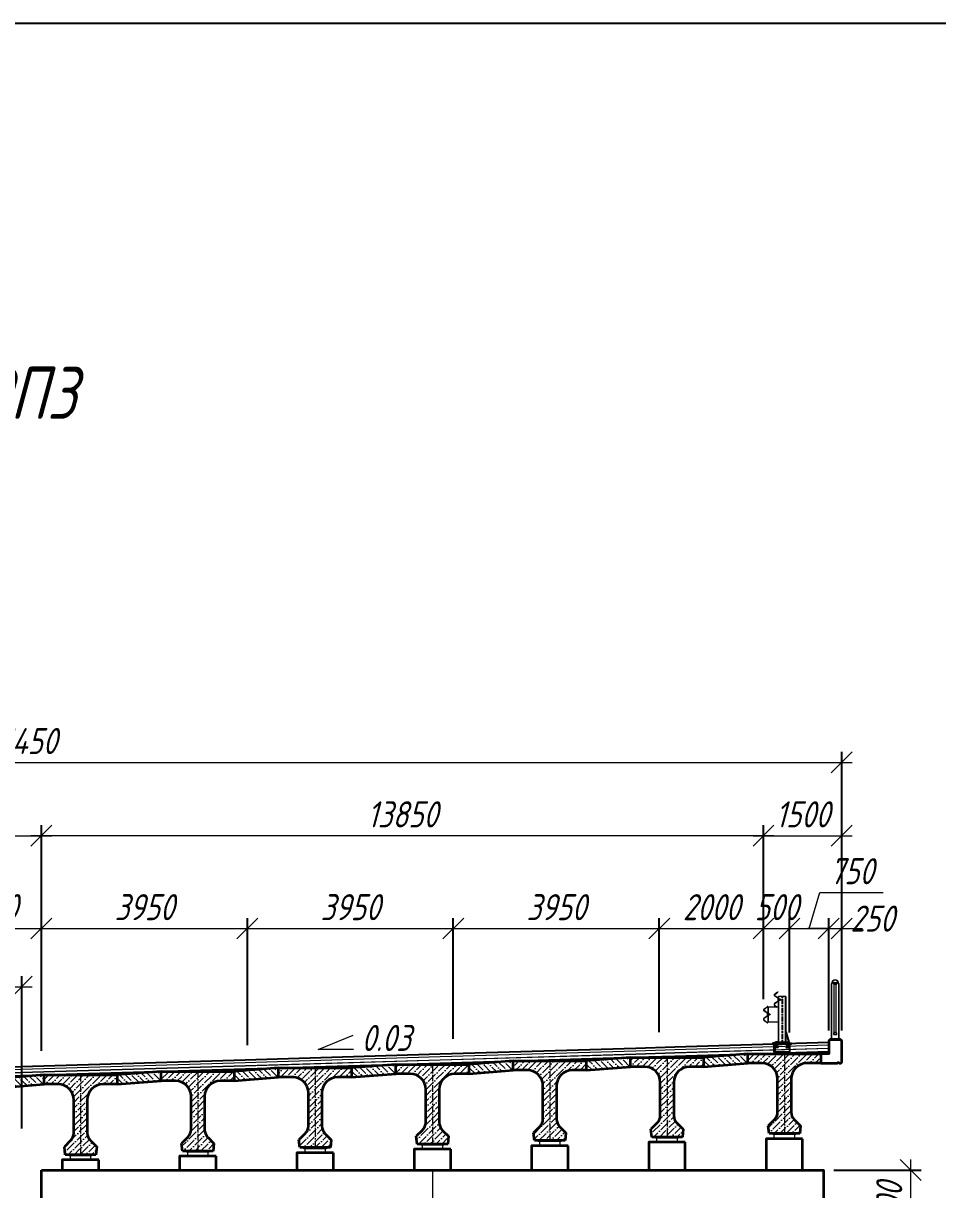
# Model space of a CAD drawing. Header units: millimetres. Extents: x 0 to 285450075, y -3000605 to 8125189010.
# Drawn here: x 7234864 to 7252400, y 38596 to 60973 of the extents above; entities that cross this region are included whole.
import ezdxf
from ezdxf import colors
from ezdxf.entities.mleader import LeaderData, LeaderLine
from ezdxf.math import Vec2, Vec3

# ---------------------------------------------------------------- set-up
doc = ezdxf.new("R2010")
doc.units = ezdxf.units.MM
for name, pattern in [('ACAD_ISO02W100', [15, 12, -3]), ('ACAD_ISO10W100', [18.5, 12, -3, 0.5, -3]), ('осевая', [2, 1.25, -0.25, 0.25, -0.25])]:
    doc.linetypes.add(name, pattern=pattern)
for name, color, linetype, lineweight in [('!!ТЕКСТ', 3, 'Continuous', 20), ('04_Невидимые', 3, 'Continuous', 13), ('1-Бетон', 106, 'Continuous', 35), ('1-Металл', 4, 'Continuous', 30), ('1-Тонкая', 5, 'Continuous', 20), ('1-Штриховка', 8, 'Continuous', 9), ('Б-Перила', 3, 'Continuous', 20), ('ИС_TXT', 4, 'Continuous', 18), ('ИС_Выноски', 3, 'Continuous', 18), ('ИС_Ось', 3, 'осевая', 18), ('ИС_Разм', 3, 'Continuous', 18), ('ИС_Размер', 3, 'Continuous', 18)]:
    doc.layers.add(name, color=color, linetype=linetype, lineweight=lineweight)
doc.layers.add('Красный поперечник', color=1, linetype='Continuous')
doc.styles.add('0', font='isocpeur.ttf', dxfattribs={"width": 0.8, "oblique": 15})
doc.styles.add('ISOCPEUR', font='isocpeur.ttf', dxfattribs={"width": 0.8, "oblique": 15, "height": 2.5})
doc.dimstyles.new('М200', dxfattribs={"dimscale": 200, "dimtxt": 2.5, "dimasz": 2, "dimexe": 1, "dimexo": 1, "dimgap": 0.8, "dimtad": 1, "dimdec": 0, "dimzin": 0, "dimdsep": 46, "dimtxsty": '0', "dimblk": 'OBLIQUE', "dimcen": 0.09, "dimdle": 1, "dimclrd": 256, "dimclre": 256, "dimclrt": 256, "dimadec": 4, "dimazin": 0, "dimtfac": 1, "dimtdec": 0, "dimtmove": 1, "dimatfit": 2, "dimfxl": 1, "dimtolj": 1, "dimtzin": 0, "dimlwd": -1, "dimarcsym": 0})

# ---------------------------------------------------------------- blocks, each defined once
blk = doc.blocks.new('1530')
at = {"layer": '1-Штриховка'}
h = blk.add_hatch(dxfattribs=at)
h.set_pattern_fill('ANSI36', color=256, scale=25, style=0)
h.set_pattern_definition([(45, (-1571632.81, 568569.22), (42.0949506, 154.348152), [198.4375, -39.6875, 0, -39.6875])])
h.paths.add_polyline_path([(130, -480), (130, -1117, 0.198927), (189, -1259), (310, -1380), (295, -1530), (-295, -1530), (-310, -1380), (-189, -1259, 0.198898), (-130, -1117), (-130, -480, 0.414214), (-430, -180), (-700, -180), (-700, 0), (700, 0), (700, -180), (430, -180, 0.414224)])
at = {"layer": '1-Бетон'}
for p, q in [((-700, 0), (700, 0)), ((-700, -180), (-700, 0)), ((-430, -180), (-700, -180)), ((700, -180), (430, -180)), ((700, 0), (700, -180)), ((-130, -1117), (-130, -480)), ((130, -480), (130, -1117)), ((-189, -1259), (-310, -1380)), ((189, -1259), (310, -1380)), ((-295, -1530), (-310, -1380)), ((295, -1530), (-295, -1530)), ((310, -1380), (295, -1530))]:
    blk.add_line(p, q, dxfattribs=at)
for centre, radius, start, end in [((-430, -480), 300, 0, 90), ((430, -480), 300, 90, 180), ((-330, -1117), 200, 315.0289, 359.9744), ((330, -1117), 200, 180.0256, 224.9711)]:
    blk.add_arc(centre, radius, start, end, dxfattribs=at)
at = {"layer": 'ИС_Ось', "ltscale": 100}
blk.add_line((0, 0), (0, -1530), dxfattribs=at)
blk = doc.blocks.new('БР09')
at = {"lineweight": 15}
for p, q in [((-783, 48), (-724, 91)), ((-722, -28), (-783, 15)), ((-780, 45), (-722, 88)), ((-720, -25), (-780, 18)), ((-709, -874), (-709, 6)), ((-569, 6), (-709, 6)), ((-702, -874), (-702, 6)), ((-576, 6), (-576, -874)), ((-569, 6), (-569, -874)), ((-985, -237), (-924, -193)), ((-982, -240), (-922, -196)), ((-911, -188), (-917, -189)), ((-910, -192), (-916, -193)), ((-911, -188), (-910, -192)), ((-709, -204), (-911, -204)), ((-911, -204), (-911, -484)), ((-907, -204), (-907, -484)), ((-722, -90), (-783, -133)), ((-783, -166), (-734, -202)), ((-720, -93), (-780, -136)), ((-780, -163), (-732, -199)), ((-713, -44), (-713, -74)), ((-699, -37), (-702, -37)), ((-702, -37), (-702, -81)), ((-702, -81), (-699, -81)), ((-699, -81), (-699, -37)), ((-684, -46), (-699, -46)), ((-688, -54), (-699, -54)), ((-688, -65), (-699, -65)), ((-684, -72), (-699, -72)), ((-684, -46), (-690, -46)), ((-684, -72), (-690, -72)), ((-683, -49), (-683, -69)), ((-683, -49), (-683, -69)), ((-675, -46), (-682, -46)), ((-675, -72), (-682, -72)), ((-674, -49), (-674, -69)), ((-662, -54), (-674, -54)), ((-662, -65), (-674, -65)), ((-662, -54), (-662, -65)), ((-924, -313), (-985, -270)), ((-924, -375), (-985, -418)), ((-922, -310), (-982, -267)), ((-922, -378), (-982, -421)), ((-915, -329), (-915, -359)), ((-985, -451), (-924, -496)), ((-982, -448), (-922, -492)), ((-917, -499), (-911, -500)), ((-916, -495), (-910, -496)), ((-911, -484), (-709, -484)), ((-911, -500), (-910, -496)), ((-755, -874), (-755, -864)), ((-723, -864), (-755, -864)), ((-755, -874), (-755, -864)), ((-729, -864), (-755, -864)), ((-739, -874), (-755, -874)), ((-723, -874), (-755, -874)), ((-746, -874), (-746, -864)), ((-746, -874), (-746, -864)), ((-746, -874), (-746, -864)), ((-746, -874), (-746, -864)), ((-732, -874), (-732, -864)), ((-732, -874), (-732, -864)), ((-732, -874), (-732, -864)), ((-732, -874), (-732, -864)), ((-732, -874), (-732, -864)), ((-732, -874), (-732, -864)), ((-732, -874), (-732, -864)), ((-732, -874), (-732, -864)), ((-732, -874), (-732, -864)), ((-732, -874), (-732, -864)), ((-725, -864), (-729, -864)), ((-723, -872), (-723, -864)), ((-723, -874), (-723, -866)), ((-723, -874), (-723, -866)), ((-723, -872), (-723, -866)), ((-723, -874), (-723, -866)), ((-723, -874), (-723, -866)), ((-555, -872), (-555, -864)), ((-555, -864), (-523, -864)), ((-555, -874), (-555, -866)), ((-555, -874), (-555, -866)), ((-555, -872), (-555, -866)), ((-555, -874), (-555, -866)), ((-555, -874), (-555, -866)), ((-555, -874), (-523, -874)), ((-553, -864), (-549, -864)), ((-549, -864), (-523, -864)), ((-546, -874), (-546, -864)), ((-546, -874), (-546, -864)), ((-546, -874), (-546, -864)), ((-546, -874), (-546, -864)), ((-546, -874), (-546, -864)), ((-546, -874), (-546, -864)), ((-546, -874), (-546, -864)), ((-546, -874), (-546, -864)), ((-546, -874), (-546, -864)), ((-546, -874), (-546, -864)), ((-539, -874), (-523, -874)), ((-532, -874), (-532, -864)), ((-532, -874), (-532, -864)), ((-532, -874), (-532, -864)), ((-532, -874), (-532, -864)), ((-523, -874), (-523, -864)), ((-523, -874), (-523, -864))]:
    blk.add_line(p, q, dxfattribs=at)
for p, q in [((-724, 91), (-722, 88)), ((-734, -202), (-732, -199))]:
    blk.add_line(p, q)
at = {"lineweight": 15, "ltscale": 5}
for p, q in [((-904, -322), (-907, -322)), ((-907, -322), (-907, -366)), ((-907, -366), (-904, -366)), ((-904, -366), (-904, -322))]:
    blk.add_line(p, q, dxfattribs=at)
at = {"color": 7, "lineweight": 15}
for p, q in [((-890, -331), (-904, -331)), ((-893, -339), (-904, -339)), ((-893, -350), (-904, -350)), ((-890, -357), (-904, -357)), ((-890, -331), (-895, -331)), ((-890, -357), (-895, -357)), ((-889, -334), (-889, -354)), ((-889, -334), (-889, -354)), ((-881, -331), (-888, -331)), ((-881, -357), (-888, -357)), ((-880, -334), (-880, -354)), ((-868, -339), (-880, -339)), ((-868, -350), (-880, -350)), ((-868, -339), (-868, -350))]:
    blk.add_line(p, q, dxfattribs=at)
at = {"color": 3, "linetype": 'ACAD_ISO02W100', "lineweight": 15, "ltscale": 2}
for p, q in [((-752, -894), (-752, -914)), ((-750, -894), (-750, -914)), ((-728, -894), (-728, -914)), ((-726, -894), (-726, -914)), ((-552, -894), (-552, -914)), ((-550, -894), (-550, -914)), ((-528, -894), (-528, -914)), ((-526, -894), (-526, -914)), ((-751, -914), (-751, -974)), ((-727, -914), (-727, -974)), ((-551, -914), (-551, -974)), ((-527, -914), (-527, -974))]:
    blk.add_line(p, q, dxfattribs=at)
at = {"linetype": 'ACAD_ISO10W100', "ltscale": 2.5}
for p, q in [((-739, -888), (-739, -986)), ((-539, -888), (-539, -986))]:
    blk.add_line(p, q, dxfattribs=at)
at = {"linetype": 'Continuous'}
for p, q in [((-789, -1064), (-789, -914)), ((-489, -1064), (-789, -1064)), ((-779, -914), (-779, -1064)), ((-499, -914), (-499, -1064)), ((-489, -1064), (-489, -914))]:
    blk.add_line(p, q, dxfattribs=at)
at = {"linetype": 'ACAD_ISO10W100', "ltscale": 3}
blk.add_lwpolyline([(-639, 6), (-639, -874)], dxfattribs=at)
at = {"lineweight": 15}
blk.add_lwpolyline([(-713, -44), (-716, -44, 0.414214), (-722, -50), (-722, -57), (-719, -57), (-719, -61), (-722, -61), (-722, -68, 0.414214), (-716, -74), (-713, -74), (-713, -44)], format="xyb", dxfattribs=at)
at = {"color": 7, "lineweight": 15}
blk.add_lwpolyline([(-915, -329), (-918, -329, 0.414214), (-924, -335), (-924, -342), (-921, -342), (-921, -346), (-924, -346), (-924, -353, 0.414214), (-918, -359), (-915, -359), (-915, -329)], format="xyb", dxfattribs=at)
at = {"linetype": 'Continuous'}
for points in [[(-639, -894), (-814, -894), (-814, -914), (-639, -914)], [(-639, -894), (-464, -894), (-464, -914), (-639, -914)]]:
    blk.add_lwpolyline(points, dxfattribs=at)
blk.add_lwpolyline([(-464, -914), (-814, -914), (-814, -894), (-464, -894)], close=True, dxfattribs=at)
at = {"lineweight": 15}
blk.add_lwpolyline([(-779, -894), (-499, -894), (-499, -874), (-779, -874)], close=True, dxfattribs=at)
blk.add_lwpolyline([(-569, -676), (-509, -874)])
at = {"color": 3, "linetype": 'ACAD_ISO02W100', "lineweight": 15, "ltscale": 2}
for points in [[(-764, -974), (-714, -974), (-714, -984), (-764, -984)], [(-753, -914), (-725, -914), (-725, -974), (-753, -974)], [(-514, -974), (-564, -974), (-564, -984), (-514, -984)], [(-525, -914), (-553, -914), (-553, -974), (-525, -974)]]:
    blk.add_lwpolyline(points, close=True, dxfattribs=at)
at = {"lineweight": 15}
for centre, radius, start, end in [((-772, 31), 20, 122.4532, 237.5468), ((-772, 31), 16, 122.4532, 237.5468), ((-913, -209), 20, 101.3099, 126.1874), ((-913, -209), 16, 101.3099, 126.1874), ((-772, -150), 20, 122.4532, 237.5468), ((-772, -150), 16, 122.4532, 237.5468), ((-733, -45), 20, 0, 57.5468), ((-733, -73), 20, 302.4532, 0), ((-733, -45), 24, 0, 57.5468), ((-733, -73), 24, 302.4532, 0), ((-974, -254), 20, 122.4532, 237.5468), ((-974, -254), 16, 122.4532, 237.5468), ((-935, -330), 20, 0, 57.5468), ((-935, -330), 24, 0, 57.5468), ((-913, -479), 20, 233.8126, 258.6901), ((-913, -479), 16, 233.8126, 258.6901), ((-753, -866), 2, 90, 180), ((-753, -872), 2, 180, 270), ((-748, -866), 2, 0, 90), ((-748, -872), 2, 270, 0), ((-744, -866), 2, 90, 180), ((-744, -872), 2, 180, 270), ((-734, -866), 2, 0, 90), ((-734, -872), 2, 270, 0), ((-730, -866), 2, 90, 180), ((-730, -872), 2, 180, 270), ((-725, -866), 2, 359.9996, 90), ((-725, -872), 2, 270, 0), ((-553, -866), 2, 90, 180.0004), ((-553, -872), 2, 180, 270), ((-548, -866), 2, 0, 90), ((-548, -872), 2, 270, 0), ((-544, -866), 2, 90, 180), ((-544, -872), 2, 180, 270), ((-534, -866), 2, 0, 90), ((-534, -872), 2, 270, 0), ((-530, -866), 2, 90, 180), ((-530, -872), 2, 180, 270), ((-525, -866), 2, 0, 90), ((-525, -872), 2, 270, 0)]:
    blk.add_arc(centre, radius, start, end, dxfattribs=at)
at = {"lineweight": 15, "ltscale": 0.2}
for centre, radius, start, end in [((-974, -435), 20, 122.4532, 237.5468), ((-974, -435), 16, 122.4532, 237.5468), ((-935, -358), 20, 302.4532, 0), ((-935, -358), 24, 302.4532, 0)]:
    blk.add_arc(centre, radius, start, end, dxfattribs=at)
at = {"lineweight": 15, "extrusion": (0, 0, -1)}
for centre, major_axis, start_param, end_param in [((-688, -49), (-3.23, 3.23), 2.356194, 3.926991), ((-688, -58), (3.23, 3.23), -0.785398, 0.785398), ((-688, -60), (-3.23, 3.23), 2.356194, 3.926991), ((-688, -69), (3.23, 3.23), -0.785398, 0.785398), ((-688, -49), (-3.23, 3.23), 1.691386, 2.356194), ((-688, -69), (3.23, 3.23), 0.785398, 1.450207), ((-679, -49), (3.23, 3.23), 3.926991, 4.5918), ((-679, -49), (-3.23, 3.23), 3.926991, 5.497787), ((-679, -58), (3.23, 3.23), 3.926991, 5.497787), ((-679, -60), (-3.23, 3.23), 3.926991, 5.497787), ((-679, -69), (3.23, 3.23), 3.926991, 5.497787), ((-679, -69), (-3.23, 3.23), 4.832978, 5.497787), ((-679, -49), (3.23, 3.23), 0.785398, 2.356194), ((-679, -58), (-3.23, 3.23), 0.785398, 2.356194), ((-679, -60), (3.23, 3.23), 0.785398, 2.356194), ((-679, -69), (-3.23, 3.23), 0.785398, 2.356194), ((-679, -49), (-3.23, 3.23), 1.691386, 2.356194), ((-679, -69), (3.23, 3.23), 0.785398, 1.450207)]:
    blk.add_ellipse(centre, major_axis=major_axis, ratio=1, start_param=start_param, end_param=end_param, dxfattribs=at)
at = {"color": 7, "lineweight": 15, "extrusion": (0, 0, -1)}
for centre, major_axis, start_param, end_param in [((-893, -334), (-3.23, 3.23), 2.356194, 3.926991), ((-893, -343), (3.23, 3.23), -0.785398, 0.785398), ((-893, -345), (-3.23, 3.23), 2.356194, 3.926991), ((-893, -354), (3.23, 3.23), -0.785398, 0.785398), ((-893, -334), (-3.23, 3.23), 1.691386, 2.356194), ((-893, -354), (3.23, 3.23), 0.785398, 1.450207), ((-884, -334), (3.23, 3.23), 3.926991, 4.5918), ((-884, -334), (-3.23, 3.23), 3.926991, 5.497787), ((-884, -343), (3.23, 3.23), 3.926991, 5.497787), ((-884, -345), (-3.23, 3.23), 3.926991, 5.497787), ((-884, -354), (3.23, 3.23), 3.926991, 5.497787), ((-884, -354), (-3.23, 3.23), 4.832978, 5.497787), ((-884, -334), (3.23, 3.23), 0.785398, 2.356194), ((-884, -343), (-3.23, 3.23), 0.785398, 2.356194), ((-884, -345), (3.23, 3.23), 0.785398, 2.356194), ((-884, -354), (-3.23, 3.23), 0.785398, 2.356194), ((-884, -334), (-3.23, 3.23), 1.691386, 2.356194), ((-884, -354), (3.23, 3.23), 0.785398, 1.450207)]:
    blk.add_ellipse(centre, major_axis=major_axis, ratio=1, start_param=start_param, end_param=end_param, dxfattribs=at)
blk = doc.blocks.new('_OBLIQUE')
at = {"color": 0, "linetype": 'ByBlock', "lineweight": -2}
blk.add_line((0.5, 0.5), (-0.5, -0.5), dxfattribs=at)
blk = doc.blocks.new('*D1031')
at = {"layer": 'Defpoints', "color": 0, "linetype": 'Continuous', "transparency": 16777216}
for p in [(7235210, 45387), (7235210, 41061), (7230510, 40820)]:
    blk.add_point(p, dxfattribs=at)
at = {"layer": 'ИС_Размер', "lineweight": -2, "transparency": 16777216}
for p, q in [((7230510, 41020), (7230510, 45587)), ((7235210, 41261), (7235210, 45587))]:
    blk.add_line(p, q, dxfattribs=at)
at = {"layer": 'ИС_Размер', "transparency": 16777216}
blk.add_line((7230310, 45387), (7235410, 45387), dxfattribs=at)
at = {"layer": 'ИС_Размер', "linetype": 'Continuous', "transparency": 16777216, "xscale": 400, "yscale": 400, "zscale": 400, "rotation": 180}
blk.add_blockref('_OBLIQUE', (7230510, 45387), dxfattribs=at)
at = {"layer": 'ИС_Размер', "linetype": 'Continuous', "transparency": 16777216, "xscale": 400, "yscale": 400, "zscale": 400}
blk.add_blockref('_OBLIQUE', (7235210, 45387), dxfattribs=at)
at = {"layer": 'ИС_Размер', "linetype": 'Continuous', "transparency": 16777216, "insert": (7232860, 45797), "char_height": 500, "attachment_point": 5, "style": '0'}
blk.add_mtext('\\A1;4700', dxfattribs=at)
blk = doc.blocks.new('*D1032')
at = {"layer": 'Defpoints', "color": 0, "transparency": 16777216}
for p in [(7235210, 43606), (7233210, 41604), (7235210, 41061)]:
    blk.add_point(p, dxfattribs=at)
at = {"layer": 'ИС_Размер', "lineweight": -2, "transparency": 16777216}
for p, q in [((7233210, 41804), (7233210, 43806)), ((7235210, 41261), (7235210, 43806))]:
    blk.add_line(p, q, dxfattribs=at)
at = {"layer": 'ИС_Размер', "transparency": 16777216}
blk.add_line((7233010, 43606), (7235410, 43606), dxfattribs=at)
at = {"layer": 'ИС_Размер', "transparency": 16777216, "xscale": 400, "yscale": 400, "zscale": 400, "rotation": 180}
blk.add_blockref('_OBLIQUE', (7233210, 43606), dxfattribs=at)
at = {"layer": 'ИС_Размер', "transparency": 16777216, "xscale": 400, "yscale": 400, "zscale": 400}
blk.add_blockref('_OBLIQUE', (7235210, 43606), dxfattribs=at)
at = {"layer": 'ИС_Размер', "transparency": 16777216, "insert": (7234210, 44016), "char_height": 500, "attachment_point": 5, "style": '0'}
blk.add_mtext('\\A1;2000', dxfattribs=at)
blk = doc.blocks.new('*D1033')
at = {"layer": 'Defpoints', "color": 0, "linetype": 'Continuous', "transparency": 16777216}
for p in [(7239160, 43606), (7235210, 41061), (7239160, 41167)]:
    blk.add_point(p, dxfattribs=at)
at = {"layer": 'ИС_Размер', "lineweight": -2, "transparency": 16777216}
for p, q in [((7235210, 41261), (7235210, 43806)), ((7239160, 41367), (7239160, 43806))]:
    blk.add_line(p, q, dxfattribs=at)
at = {"layer": 'ИС_Размер', "transparency": 16777216}
blk.add_line((7235010, 43606), (7239360, 43606), dxfattribs=at)
at = {"layer": 'ИС_Размер', "linetype": 'Continuous', "transparency": 16777216, "xscale": 400, "yscale": 400, "zscale": 400, "rotation": 180}
blk.add_blockref('_OBLIQUE', (7235210, 43606), dxfattribs=at)
at = {"layer": 'ИС_Размер', "linetype": 'Continuous', "transparency": 16777216, "xscale": 400, "yscale": 400, "zscale": 400}
blk.add_blockref('_OBLIQUE', (7239160, 43606), dxfattribs=at)
at = {"layer": 'ИС_Размер', "linetype": 'Continuous', "transparency": 16777216, "insert": (7237185, 44016), "char_height": 500, "attachment_point": 5, "style": '0'}
blk.add_mtext('\\A1;3950', dxfattribs=at)
blk = doc.blocks.new('*D1034')
at = {"layer": 'Defpoints', "color": 0, "linetype": 'Continuous', "transparency": 16777216}
for p in [(7243110, 43606), (7243110, 41290), (7239160, 41167)]:
    blk.add_point(p, dxfattribs=at)
at = {"layer": 'ИС_Размер', "lineweight": -2, "transparency": 16777216}
for p, q in [((7239160, 41367), (7239160, 43806)), ((7243110, 41490), (7243110, 43806))]:
    blk.add_line(p, q, dxfattribs=at)
at = {"layer": 'ИС_Размер', "transparency": 16777216}
blk.add_line((7238960, 43606), (7243310, 43606), dxfattribs=at)
at = {"layer": 'ИС_Размер', "linetype": 'Continuous', "transparency": 16777216, "xscale": 400, "yscale": 400, "zscale": 400, "rotation": 180}
blk.add_blockref('_OBLIQUE', (7239160, 43606), dxfattribs=at)
at = {"layer": 'ИС_Размер', "linetype": 'Continuous', "transparency": 16777216, "xscale": 400, "yscale": 400, "zscale": 400}
blk.add_blockref('_OBLIQUE', (7243110, 43606), dxfattribs=at)
at = {"layer": 'ИС_Размер', "linetype": 'Continuous', "transparency": 16777216, "insert": (7241135, 44016), "char_height": 500, "attachment_point": 5, "style": '0'}
blk.add_mtext('\\A1;3950', dxfattribs=at)
blk = doc.blocks.new('*D1035')
at = {"layer": 'Defpoints', "color": 0, "linetype": 'Continuous', "transparency": 16777216}
for p in [(7249060, 43606), (7249060, 42049), (7247060, 41417)]:
    blk.add_point(p, dxfattribs=at)
at = {"layer": 'ИС_Размер', "lineweight": -2, "transparency": 16777216}
for p, q in [((7247060, 41617), (7247060, 43806)), ((7249060, 42249), (7249060, 43806))]:
    blk.add_line(p, q, dxfattribs=at)
at = {"layer": 'ИС_Размер', "transparency": 16777216}
blk.add_line((7246860, 43606), (7249260, 43606), dxfattribs=at)
at = {"layer": 'ИС_Размер', "linetype": 'Continuous', "transparency": 16777216, "xscale": 400, "yscale": 400, "zscale": 400, "rotation": 180}
blk.add_blockref('_OBLIQUE', (7247060, 43606), dxfattribs=at)
at = {"layer": 'ИС_Размер', "linetype": 'Continuous', "transparency": 16777216, "xscale": 400, "yscale": 400, "zscale": 400}
blk.add_blockref('_OBLIQUE', (7249060, 43606), dxfattribs=at)
at = {"layer": 'ИС_Размер', "linetype": 'Continuous', "transparency": 16777216, "insert": (7248060, 44016), "char_height": 500, "attachment_point": 5, "style": '0'}
blk.add_mtext('\\A1;2000', dxfattribs=at)
blk = doc.blocks.new('*D1036')
at = {"layer": 'Defpoints', "color": 0, "transparency": 16777216}
for p in [(7250560, 43606), (7250310, 41452), (7250560, 41452)]:
    blk.add_point(p, dxfattribs=at)
at = {"layer": 'ИС_Размер', "lineweight": -2, "transparency": 16777216}
for p, q in [((7250310, 41652), (7250310, 43806)), ((7250560, 41652), (7250560, 43806))]:
    blk.add_line(p, q, dxfattribs=at)
at = {"layer": 'ИС_Размер', "transparency": 16777216}
for p, q in [((7250310, 43606), (7249910, 43606)), ((7250310, 43606), (7250560, 43606)), ((7250560, 43606), (7250960, 43606))]:
    blk.add_line(p, q, dxfattribs=at)
at = {"layer": 'ИС_Размер', "transparency": 16777216, "xscale": 400, "yscale": 400, "zscale": 400}
blk.add_blockref('_OBLIQUE', (7250310, 43606), dxfattribs=at)
at = {"layer": 'ИС_Размер', "transparency": 16777216, "xscale": 400, "yscale": 400, "zscale": 400, "rotation": 180}
blk.add_blockref('_OBLIQUE', (7250560, 43606), dxfattribs=at)
at = {"layer": 'ИС_Размер', "transparency": 16777216, "insert": (7251147, 43797), "char_height": 500, "attachment_point": 5, "style": '0'}
blk.add_mtext('\\A1;250', dxfattribs=at)
blk = doc.blocks.new('*D1037')
at = {"layer": 'Defpoints', "color": 0, "transparency": 16777216}
for p in [(7249559, 43606), (7249060, 42049), (7249559, 41409)]:
    blk.add_point(p, dxfattribs=at)
at = {"layer": 'ИС_Размер', "lineweight": -2, "transparency": 16777216}
for p, q in [((7249060, 42249), (7249060, 43806)), ((7249559, 41609), (7249559, 43806))]:
    blk.add_line(p, q, dxfattribs=at)
at = {"layer": 'ИС_Размер', "transparency": 16777216}
blk.add_line((7248860, 43606), (7249759, 43606), dxfattribs=at)
at = {"layer": 'ИС_Размер', "transparency": 16777216, "xscale": 400, "yscale": 400, "zscale": 400, "rotation": 180}
blk.add_blockref('_OBLIQUE', (7249060, 43606), dxfattribs=at)
at = {"layer": 'ИС_Размер', "transparency": 16777216, "xscale": 400, "yscale": 400, "zscale": 400}
blk.add_blockref('_OBLIQUE', (7249559, 43606), dxfattribs=at)
at = {"layer": 'ИС_Размер', "transparency": 16777216, "insert": (7249310, 44016), "char_height": 500, "attachment_point": 5, "style": '0'}
blk.add_mtext('\\A1;500', dxfattribs=at)
blk = doc.blocks.new('*D1039')
at = {"layer": 'Defpoints', "color": 0, "transparency": 16777216}
for p in [(7250310, 43606), (7249559, 41409), (7250310, 41452)]:
    blk.add_point(p, dxfattribs=at)
at = {"layer": 'ИС_Размер', "transparency": 16777216}
for p, q in [((7249935, 43606), (7250142, 44296)), ((7250142, 44296), (7251356, 44296)), ((7249359, 43606), (7250510, 43606))]:
    blk.add_line(p, q, dxfattribs=at)
at = {"layer": 'ИС_Размер', "lineweight": -2, "transparency": 16777216}
for p, q in [((7249559, 41609), (7249559, 43806)), ((7250310, 41652), (7250310, 43806))]:
    blk.add_line(p, q, dxfattribs=at)
at = {"layer": 'ИС_Размер', "transparency": 16777216, "xscale": 400, "yscale": 400, "zscale": 400, "rotation": 180}
blk.add_blockref('_OBLIQUE', (7249559, 43606), dxfattribs=at)
at = {"layer": 'ИС_Размер', "transparency": 16777216, "xscale": 400, "yscale": 400, "zscale": 400}
blk.add_blockref('_OBLIQUE', (7250310, 43606), dxfattribs=at)
at = {"layer": 'ИС_Размер', "transparency": 16777216, "insert": (7250749, 44706), "char_height": 500, "attachment_point": 5, "style": '0'}
blk.add_mtext('\\A1;750', dxfattribs=at)
blk = doc.blocks.new('*D1040')
at = {"layer": 'Defpoints', "color": 0, "linetype": 'Continuous', "transparency": 16777216}
for p in [(7250560, 46793), (7219110, 41553), (7250560, 41452)]:
    blk.add_point(p, dxfattribs=at)
at = {"layer": 'ИС_Размер', "transparency": 16777216}
blk.add_line((7218910, 46793), (7250760, 46793), dxfattribs=at)
at = {"layer": 'ИС_Размер', "lineweight": -2, "transparency": 16777216}
for p, q in [((7219110, 41753), (7219110, 46993)), ((7250560, 41652), (7250560, 46993))]:
    blk.add_line(p, q, dxfattribs=at)
at = {"layer": 'ИС_Размер', "linetype": 'Continuous', "transparency": 16777216, "xscale": 400, "yscale": 400, "zscale": 400, "rotation": 180}
blk.add_blockref('_OBLIQUE', (7219110, 46793), dxfattribs=at)
at = {"layer": 'ИС_Размер', "linetype": 'Continuous', "transparency": 16777216, "xscale": 400, "yscale": 400, "zscale": 400}
blk.add_blockref('_OBLIQUE', (7250560, 46793), dxfattribs=at)
at = {"layer": 'ИС_Размер', "linetype": 'Continuous', "transparency": 16777216, "insert": (7234835, 47203), "char_height": 500, "attachment_point": 5, "style": '0'}
blk.add_mtext('\\A1;31450', dxfattribs=at)
blk = doc.blocks.new('*D1041')
at = {"layer": 'Defpoints', "color": 0, "linetype": 'Continuous', "transparency": 16777216}
for p in [(7235210, 45387), (7249060, 42049), (7235210, 41061)]:
    blk.add_point(p, dxfattribs=at)
at = {"layer": 'ИС_Размер', "lineweight": -2, "transparency": 16777216}
for p, q in [((7235210, 41261), (7235210, 45587)), ((7249060, 42249), (7249060, 45587))]:
    blk.add_line(p, q, dxfattribs=at)
at = {"layer": 'ИС_Размер', "transparency": 16777216}
blk.add_line((7249260, 45387), (7235010, 45387), dxfattribs=at)
at = {"layer": 'ИС_Размер', "linetype": 'Continuous', "transparency": 16777216, "xscale": 400, "yscale": 400, "zscale": 400, "rotation": 180}
blk.add_blockref('_OBLIQUE', (7235210, 45387), dxfattribs=at)
at = {"layer": 'ИС_Размер', "linetype": 'Continuous', "transparency": 16777216, "xscale": 400, "yscale": 400, "zscale": 400}
blk.add_blockref('_OBLIQUE', (7249060, 45387), dxfattribs=at)
at = {"layer": 'ИС_Размер', "linetype": 'Continuous', "transparency": 16777216, "insert": (7242135, 45797), "char_height": 500, "attachment_point": 5, "style": '0'}
blk.add_mtext('\\A1;13850', dxfattribs=at)
blk = doc.blocks.new('ПО')
at = {"layer": '1-Металл'}
blk.add_lwpolyline([(100, 0), (100, 10), (-100, 10), (-100, 0)], close=True, dxfattribs=at)
at = {"layer": 'Б-Перила'}
for p, q in [((-70, 10), (-70, 1080)), ((-62, 10), (-62, 1080)), ((-30, 1070), (-30, 1090)), ((-25, 1070), (-25, 1090)), ((-20, 1100), (20, 1100)), ((-20, 1095), (20, 1095)), ((20, 1065), (-20, 1065)), ((20, 1060), (-20, 1060)), ((-19, 138), (-19, 1060)), ((19, 138), (19, 1060)), ((25, 1090), (25, 1070)), ((30, 1090), (30, 1070)), ((62, 1080), (62, 10)), ((70, 1080), (70, 10)), ((-30, 128), (-30, 108)), ((-25, 128), (-25, 108)), ((20, 138), (-20, 138)), ((20, 133), (-20, 133)), ((-20, 103), (20, 103)), ((-20, 98), (20, 98)), ((-19, 138), (19, 138)), ((25, 108), (25, 128)), ((30, 108), (30, 128))]:
    blk.add_line(p, q, dxfattribs=at)
for centre, radius, start, end in [((0, 1080), 70, 90, 180), ((0, 1080), 62, 90, 180), ((0, 1080), 70, 360, 90), ((0, 1080), 62, 0, 90), ((-20, 1090), 10, 90, 180), ((-20, 1070), 10, 180, 270), ((-20, 1090), 5, 90, 180), ((-20, 1070), 5, 180, 270), ((20, 1090), 10, 0, 90), ((20, 1090), 5, 0, 90), ((20, 1070), 10, 270, 0), ((20, 1070), 5, 270, 0), ((-20, 128), 10, 90, 180), ((-20, 108), 10, 180, 270), ((-20, 128), 5, 90, 180), ((-20, 108), 5, 180, 270), ((20, 128), 10, 0, 90), ((20, 128), 5, 0, 90), ((20, 108), 10, 270, 0), ((20, 108), 5, 270, 0)]:
    blk.add_arc(centre, radius, start, end, dxfattribs=at)
blk = doc.blocks.new('*D1051')
at = {"layer": 'Defpoints', "color": 0, "linetype": 'Continuous', "transparency": 16777216}
for p in [(7247060, 43606), (7247060, 41417), (7243110, 41290)]:
    blk.add_point(p, dxfattribs=at)
at = {"layer": 'ИС_Размер', "lineweight": -2, "transparency": 16777216}
for p, q in [((7243110, 41490), (7243110, 43806)), ((7247060, 41617), (7247060, 43806))]:
    blk.add_line(p, q, dxfattribs=at)
at = {"layer": 'ИС_Размер', "transparency": 16777216}
blk.add_line((7242910, 43606), (7247260, 43606), dxfattribs=at)
at = {"layer": 'ИС_Размер', "linetype": 'Continuous', "transparency": 16777216, "xscale": 400, "yscale": 400, "zscale": 400, "rotation": 180}
blk.add_blockref('_OBLIQUE', (7243110, 43606), dxfattribs=at)
at = {"layer": 'ИС_Размер', "linetype": 'Continuous', "transparency": 16777216, "xscale": 400, "yscale": 400, "zscale": 400}
blk.add_blockref('_OBLIQUE', (7247060, 43606), dxfattribs=at)
at = {"layer": 'ИС_Размер', "linetype": 'Continuous', "transparency": 16777216, "insert": (7245085, 44016), "char_height": 500, "attachment_point": 5, "style": '0'}
blk.add_mtext('\\A1;3950', dxfattribs=at)
blk = doc.blocks.new('*D1207')
at = {"layer": 'Defpoints', "color": 0, "linetype": 'Continuous', "transparency": 16777216}
for p in [(7250210, 38972, 5778), (7248309, 37472, 5778), (7251881, 37472)]:
    blk.add_point(p, dxfattribs=at)
at = {"layer": 'ИС_Размер', "transparency": 16777216}
blk.add_line((7251881, 39172), (7251881, 37272), dxfattribs=at)
at = {"layer": 'ИС_Размер', "lineweight": -2, "transparency": 16777216}
for p, q in [((7250410, 38972), (7252081, 38972)), ((7248509, 37472), (7252081, 37472))]:
    blk.add_line(p, q, dxfattribs=at)
at = {"layer": 'ИС_Размер', "linetype": 'Continuous', "transparency": 16777216, "xscale": 400, "yscale": 400, "zscale": 400}
for p, rotation in [((7251881, 38972), 90), ((7251881, 37472), 270)]:
    blk.add_blockref('_OBLIQUE', p, dxfattribs=dict(at, rotation=rotation))
at = {"layer": 'ИС_Размер', "linetype": 'Continuous', "transparency": 16777216, "insert": (7251471, 38222), "char_height": 500, "attachment_point": 5, "rotation": 90, "style": '0'}
blk.add_mtext('\\A1;1500', dxfattribs=at)
blk = doc.blocks.new('*D1052')
at = {"layer": 'Defpoints', "color": 0, "linetype": 'Continuous', "transparency": 16777216}
for p in [(7250560, 45387), (7249060, 43606, 5778), (7250560, 43606, 5778)]:
    blk.add_point(p, dxfattribs=at)
at = {"layer": 'ИС_Размер', "lineweight": -2, "transparency": 16777216}
for p, q in [((7249060, 43806), (7249060, 45587)), ((7250560, 43806), (7250560, 45587))]:
    blk.add_line(p, q, dxfattribs=at)
at = {"layer": 'ИС_Размер', "transparency": 16777216}
blk.add_line((7248860, 45387), (7250760, 45387), dxfattribs=at)
at = {"layer": 'ИС_Размер', "linetype": 'Continuous', "transparency": 16777216, "xscale": 400, "yscale": 400, "zscale": 400, "rotation": 180}
blk.add_blockref('_OBLIQUE', (7249060, 45387), dxfattribs=at)
at = {"layer": 'ИС_Размер', "linetype": 'Continuous', "transparency": 16777216, "xscale": 400, "yscale": 400, "zscale": 400}
blk.add_blockref('_OBLIQUE', (7250560, 45387), dxfattribs=at)
at = {"layer": 'ИС_Размер', "linetype": 'Continuous', "transparency": 16777216, "insert": (7249810, 45797), "char_height": 500, "attachment_point": 5, "style": '0'}
blk.add_mtext('\\A1;1500', dxfattribs=at)
blk = doc.blocks.new('*D1435')
at = {"layer": 'Defpoints', "color": 0, "linetype": 'Continuous', "transparency": 16777216}
for p in [(7234835, 42489), (7232685, 42201, 5778), (7234835, 39568, 5778)]:
    blk.add_point(p, dxfattribs=at)
at = {"layer": 'ИС_Размер', "lineweight": -2, "transparency": 16777216}
for p, q in [((7232685, 42401), (7232685, 42689)), ((7234835, 39768), (7234835, 42689))]:
    blk.add_line(p, q, dxfattribs=at)
at = {"layer": 'ИС_Размер', "transparency": 16777216}
blk.add_line((7232485, 42489), (7235035, 42489), dxfattribs=at)
at = {"layer": 'ИС_Размер', "linetype": 'Continuous', "transparency": 16777216, "xscale": 400, "yscale": 400, "zscale": 400, "rotation": 180}
blk.add_blockref('_OBLIQUE', (7232685, 42489), dxfattribs=at)
at = {"layer": 'ИС_Размер', "linetype": 'Continuous', "transparency": 16777216, "xscale": 400, "yscale": 400, "zscale": 400}
blk.add_blockref('_OBLIQUE', (7234835, 42489), dxfattribs=at)
at = {"layer": 'ИС_Размер', "linetype": 'Continuous', "transparency": 16777216, "insert": (7233760, 42899), "char_height": 500, "attachment_point": 5, "style": '0'}
blk.add_mtext('\\A1;2150', dxfattribs=at)
blk = doc.blocks.new('_None')

msp = doc.modelspace()

# ---------------------------------------------------------------- hatches: boundary and pattern name
at = {"layer": '1-Штриховка'}
h = msp.add_hatch(dxfattribs=at)
h.set_pattern_fill('ANSI36', color=256, scale=25, angle=90, style=0)
h.set_pattern_definition([(135, (1519437.69, -5210950.3), (-154.3481521, 42.0949506), [198.4375, -39.6875, 0, -39.6875])])
h.paths.add_polyline_path([(7248760.0536, 41201.8216), (7247910.0536, 41134.3216), (7247910.0536, 40954.3216), (7248760.0536, 41021.8216)])
h = msp.add_hatch(dxfattribs=at)
h.set_pattern_fill('ANSI36', color=256, scale=25, angle=90, style=0)
h.set_pattern_definition([(135, (1512687.69, -5211152.8), (-154.3481521, 42.0949506), [198.4375, -39.6875, 0, -39.6875])])
h.paths.add_polyline_path([(7242010.0536, 40999.3216), (7241160.0536, 40931.8216), (7241160.0536, 40751.8216), (7242010.0536, 40819.3216)])
h = msp.add_hatch(dxfattribs=at)
h.set_pattern_fill('ANSI36', color=256, scale=25, angle=90, style=0)
h.set_pattern_definition([(135, (1514937.69, -5211085.3), (-154.3481521, 42.0949506), [198.4375, -39.6875, 0, -39.6875])])
h.paths.add_polyline_path([(7244260.0536, 41066.8216), (7243410.0536, 40999.3216), (7243410.0536, 40819.3216), (7244260.0536, 40886.8216)])
h = msp.add_hatch(dxfattribs=at)
h.set_pattern_fill('ANSI36', color=256, scale=25, angle=90, style=0)
h.set_pattern_definition([(135, (1517187.69, -5211017.8), (-154.3481521, 42.0949506), [198.4375, -39.6875, 0, -39.6875])])
h.paths.add_polyline_path([(7246510.0536, 41134.3216), (7245660.0536, 41066.8216), (7245660.0536, 40886.8216), (7246510.0536, 40954.3216)])
h = msp.add_hatch(dxfattribs=at)
h.set_pattern_fill('ANSI36', color=256, scale=25, angle=90, style=0)
h.set_pattern_definition([(135, (1505937.69, -5211355.3), (-154.3481521, 42.0949506), [198.4375, -39.6875, 0, -39.6875])])
h.paths.add_polyline_path([(7235260.0536, 40796.8216), (7234410.0536, 40729.3216), (7234410.0536, 40549.3216), (7235260.0536, 40616.8216)])
h = msp.add_hatch(dxfattribs=at)
h.set_pattern_fill('ANSI36', color=256, scale=25, angle=90, style=0)
h.set_pattern_definition([(135, (1508187.69, -5211287.8), (-154.3481521, 42.0949506), [198.4375, -39.6875, 0, -39.6875])])
h.paths.add_polyline_path([(7237510.0536, 40864.3216), (7236660.0536, 40796.8216), (7236660.0536, 40616.8216), (7237510.0536, 40684.3216)])
h = msp.add_hatch(dxfattribs=at)
h.set_pattern_fill('ANSI36', color=256, scale=25, angle=90, style=0)
h.set_pattern_definition([(135, (1510437.69, -5211220.3), (-154.3481521, 42.0949506), [198.4375, -39.6875, 0, -39.6875])])
h.paths.add_polyline_path([(7239760.0536, 40931.8216), (7238910.0536, 40864.3216), (7238910.0536, 40684.3216), (7239760.0536, 40751.8216)])

# ---------------------------------------------------------------- linework, layer by layer
at = {"layer": '04_Невидимые', "elevation": 5778.159}
for points in [[(7249680.0536, 39651.8216), (7249240.0536, 39651.8216), (7249240.0536, 39671.8216), (7249680.0536, 39671.8216)], [(7240680.0536, 39381.8216), (7240240.0536, 39381.8216), (7240240.0536, 39401.8216), (7240680.0536, 39401.8216)], [(7242930.0536, 39449.3216), (7242490.0536, 39449.3216), (7242490.0536, 39469.3216), (7242930.0536, 39469.3216)], [(7245180.0536, 39516.8216), (7244740.0536, 39516.8216), (7244740.0536, 39536.8216), (7245180.0536, 39536.8216)], [(7247430.0536, 39584.3216), (7246990.0536, 39584.3216), (7246990.0536, 39604.3216), (7247430.0536, 39604.3216)], [(7236180.0536, 39246.8216), (7235740.0536, 39246.8216), (7235740.0536, 39266.8216), (7236180.0536, 39266.8216)], [(7238430.0536, 39314.3216), (7237990.0536, 39314.3216), (7237990.0536, 39334.3216), (7238430.0536, 39334.3216)]]:
    msp.add_lwpolyline(points, close=True, dxfattribs=at)
at = {"layer": '1-Бетон', "elevation": 5778.159}
msp.add_lwpolyline([(7250160.0536, 41021.8216), (7250479.6365, 41021.8216, -1), (7250509.6365, 41021.8216), (7250539.9055, 41021.8216), (7250559.9055, 41041.8216), (7250559.9055, 41451.8216), (7250539.9055, 41471.8216), (7250329.9055, 41471.8216), (7250309.9055, 41451.6944), (7250309.9055, 41201.8216), (7250160.0536, 41201.8216)], format="xyb", dxfattribs=at)
for points in [[(7247910.0536, 40954.3216), (7248760.0536, 41021.8216), (7248760.0536, 41201.8216), (7247910.0536, 41134.3216)], [(7241160.0536, 40751.8216), (7242010.0536, 40819.3216), (7242010.0536, 40999.3216), (7241160.0536, 40931.8216)], [(7243410.0536, 40819.3216), (7244260.0536, 40886.8216), (7244260.0536, 41066.8216), (7243410.0536, 40999.3216)], [(7245660.0536, 40886.8216), (7246510.0536, 40954.3216), (7246510.0536, 41134.3216), (7245660.0536, 41066.8216)], [(7234410.0536, 40549.3216), (7235260.0536, 40616.8216), (7235260.0536, 40796.8216), (7234410.0536, 40729.3216)], [(7236660.0536, 40616.8216), (7237510.0536, 40684.3216), (7237510.0536, 40864.3216), (7236660.0536, 40796.8216)], [(7238910.0536, 40684.3216), (7239760.0536, 40751.8216), (7239760.0536, 40931.8216), (7238910.0536, 40864.3216)], [(7245310.0536, 39438.8216), (7244610.0536, 39438.8216), (7244610.0536, 38972.3113), (7245310.0536, 38972.3113)], [(7247560.0536, 39506.3216), (7246860.0536, 39506.3216), (7246860.0536, 38972.3113), (7247560.0536, 38972.3113)], [(7249810.0536, 39573.8216), (7249110.0536, 39573.8216), (7249110.0536, 38972.3113), (7249810.0536, 38972.3113)], [(7236310.0536, 39168.8216), (7235610.0536, 39168.8216), (7235610.0536, 38968.8216), (7236310.0536, 38968.8216)], [(7238560.0536, 39236.3216), (7237860.0536, 39236.3216), (7237860.0536, 38972.3113), (7238560.0536, 38972.3113)], [(7240810.0536, 39303.8216), (7240110.0536, 39303.8216), (7240110.0536, 38972.3113), (7240810.0536, 38972.3113)], [(7243060.0536, 39371.3216), (7242360.0536, 39371.3216), (7242359.6979, 38972.3113), (7243059.6979, 38972.3113)]]:
    msp.add_lwpolyline(points, close=True, dxfattribs=at)
msp.add_lwpolyline([(7235209.9646, 38972.3113), (7250209.7868, 38972.3113), (7250209.609, 38222.3113), (7248309.4312, 37472.3113), (7237109.609, 37472.3113), (7235209.7868, 38222.3113), (7235209.9646, 38972.3113)], dxfattribs=at)
at = {"layer": '1-Тонкая', "elevation": 5778.159}
for points in [[(7219359.8457, 40425.3113), (7221310.2481, 40503.3274), (7222060.2481, 40525.8274), (7226010.2481, 40644.3274), (7230960.2481, 40792.8274), (7232860.2481, 40849.8274), (7233960.2481, 40882.8274), (7238910.2481, 41031.3274), (7242860.2481, 41149.8274), (7246610.2481, 41262.3274), (7247360.2481, 41284.8274), (7250309.9055, 41373.3171)], [(7219359.8457, 40365.3113), (7221310.2481, 40443.3274), (7222060.2481, 40465.8274), (7226010.2481, 40584.3274), (7230960.2481, 40732.8274), (7232860.2481, 40789.8274), (7233960.2481, 40822.8274), (7238910.2481, 40971.3274), (7242860.2481, 41089.8274), (7246610.2481, 41202.3274), (7247360.2481, 41224.8274), (7250309.9055, 41313.3171)], [(7219359.8457, 40360.3113), (7221310.2481, 40438.3274), (7222060.2481, 40460.8274), (7226010.2481, 40579.3274), (7230960.2481, 40727.8274), (7232860.2481, 40784.8274), (7233960.2481, 40817.8274), (7238910.2481, 40966.3274), (7242860.2481, 41084.8274), (7246610.2481, 41197.3274), (7247360.2481, 41219.8274), (7250309.9055, 41308.3171)]]:
    msp.add_lwpolyline(points, dxfattribs=at)
at = {"layer": 'Defpoints', "color": 252, "true_color": 0x939598, "elevation": 5778.159}
msp.add_lwpolyline([(7219359.8457, 40300.3113), (7221310.2481, 40378.3274), (7222060.2481, 40400.8274), (7226010.2481, 40519.3274), (7230960.2481, 40667.8274), (7232860.2481, 40724.8274), (7233960.2481, 40757.8274), (7238910.2481, 40906.3274), (7242860.2481, 41024.8274), (7246610.2481, 41137.3274), (7247360.2481, 41159.8274), (7250309.9055, 41248.3171)], dxfattribs=at)
at = {"layer": 'ИС_TXT', "color": 3, "ltscale": 500, "elevation": 5778.159}
msp.add_lwpolyline([(7241194.9172, 41287.8803), (7240517.2256, 41287.8803), (7241188.4478, 41558.7338)], dxfattribs=at)
at = {"layer": 'ИС_Ось', "ltscale": 500, "elevation": 5778.159, "flags": 128}
msp.add_lwpolyline([(7242709.6979, 38972.3113), (7242709.6979, 22972.2458)], dxfattribs=at)
at = {"layer": 'ИС_Размер', "elevation": 5778.159}
for points in [[(7249660.0536, 39651.8216), (7249260.0536, 39651.8216), (7249260.0536, 39573.8216), (7249660.0536, 39573.8216), (7249660.0536, 39651.8216)], [(7242910.0536, 39449.3216), (7242510.0536, 39449.3216), (7242510.0536, 39371.3216), (7242910.0536, 39371.3216), (7242910.0536, 39449.3216)], [(7245160.0536, 39516.8216), (7244760.0536, 39516.8216), (7244760.0536, 39438.8216), (7245160.0536, 39438.8216), (7245160.0536, 39516.8216)], [(7247410.0536, 39584.3216), (7247010.0536, 39584.3216), (7247010.0536, 39506.3216), (7247410.0536, 39506.3216), (7247410.0536, 39584.3216)], [(7236160.0536, 39246.8216), (7235760.0536, 39246.8216), (7235760.0536, 39168.8216), (7236160.0536, 39168.8216), (7236160.0536, 39246.8216)], [(7238410.0536, 39314.3216), (7238010.0536, 39314.3216), (7238010.0536, 39236.3216), (7238410.0536, 39236.3216), (7238410.0536, 39314.3216)], [(7240660.0536, 39381.8216), (7240260.0536, 39381.8216), (7240260.0536, 39303.8216), (7240660.0536, 39303.8216), (7240660.0536, 39381.8216)]]:
    msp.add_lwpolyline(points, dxfattribs=at)
at = {"layer": 'Красный поперечник', "elevation": 5778.159}
msp.add_lwpolyline([(7219359.8457, 40475.3113), (7221310.2481, 40553.3274), (7222060.2481, 40575.8274), (7226010.2481, 40694.3274), (7230960.2481, 40842.8274), (7232860.2481, 40899.8274), (7233960.2481, 40932.8274), (7238910.2481, 41081.3274), (7242860.2481, 41199.8274), (7246610.2481, 41312.3274), (7247360.2481, 41334.8274), (7250309.9055, 41423.3171)], dxfattribs=at)

# ---------------------------------------------------------------- block references
msp.add_blockref('БР09', (7250053.7416, 42298.1594, 5778.159))
at = {"layer": 'ИС_Размер', "linetype": 'Continuous'}
for name, p in [('ПО', (7250434.4898, 41471.8216, 5778.159)), ('1530', (7249460.0536, 41201.8216, 5778.159)), ('1530', (7242710.0536, 40999.3216, 5778.159)), ('1530', (7244960.0536, 41066.8216, 5778.159)), ('1530', (7247210.0536, 41134.3216, 5778.159)), ('1530', (7235960.0536, 40796.8216, 5778.159)), ('1530', (7238210.0536, 40864.3216, 5778.159)), ('1530', (7240460.0536, 40931.8216, 5778.159))]:
    msp.add_blockref(name, p, dxfattribs=at)

# ---------------------------------------------------------------- texts
at = {"layer": '!!ТЕКСТ', "color": 1, "insert": (7234930.2294, 53882.7042), "char_height": 1000, "width": 4344.622638, "attachment_point": 5, "style": 'ISOCPEUR', "bg_fill": 2}
msp.add_mtext('ОП3', dxfattribs=at)
at = {"layer": 'ИС_Разм', "color": 3, "ltscale": 0.4, "insert": (7241822.0398, 41506.4211, 5778.159), "char_height": 500, "attachment_point": 5, "style": 'ISOCPEUR'}
msp.add_mtext('0.03', dxfattribs=at)

# ---------------------------------------------------------------- dimensions: what is measured, and where the dimension line sits
at = {"layer": 'ИС_Размер', "linetype": 'Continuous'}
for base, p1, p2, picture, middle in [((7250559.9055, 46792.7196, 5778.159), (7219110.1994, 41552.8385, 5778.159), (7250559.9055, 41451.8216, 5778.159), '*D1040', (7234835.0524, 47202.7196, 5778.159)), ((7235209.8435, 45387.1772, 5778.159), (7230509.8435, 40819.5208, 5778.159), (7235209.8435, 41060.5639, 5778.159), '*D1031', (7232859.8435, 45797.1772, 5778.159)), ((7235209.8435, 45387.1772, 5778.159), (7249059.8435, 42049.29, 5778.159), (7235209.8435, 41060.5639, 5778.159), '*D1041', (7242134.8435, 45797.1772, 5778.159)), ((7250559.9055, 45387.1772), (7249059.8435, 43606.3475, 5778.159), (7250559.9055, 43606.3475, 5778.159), '*D1052', (7249809.8745, 45797.1772)), ((7239159.8435, 43606.3475, 5778.159), (7235209.8435, 41060.5639, 5778.159), (7239159.8435, 41166.621, 5778.159), '*D1033', (7237184.8435, 44016.3475, 5778.159)), ((7243109.8435, 43606.3475, 5778.159), (7239159.8435, 41166.621, 5778.159), (7243109.8435, 41290.0203, 5778.159), '*D1034', (7241134.8435, 44016.3475, 5778.159)), ((7247059.8435, 43606.3475, 5778.159), (7243109.8435, 41290.0203, 5778.159), (7247059.8435, 41416.6306, 5778.159), '*D1051', (7245084.8435, 44016.3475, 5778.159)), ((7249059.8435, 43606.3475, 5778.159), (7247059.8435, 41416.6306, 5778.159), (7249059.8435, 42049.29, 5778.159), '*D1035', (7248059.8435, 44016.3475, 5778.159)), ((7234835.0536, 42489.1328), (7232685.0536, 42200.8256, 5778.159), (7234835.0536, 39568.2202, 5778.159), '*D1435', (7233760.0536, 42899.1328))]:
    dim = msp.add_linear_dim(base=base, p1=p1, p2=p2, dimstyle='М200', dxfattribs=at)
    dim.commit()
    dim.dimension.update_dxf_attribs({"geometry": picture, "text_midpoint": middle})
at = {"layer": 'ИС_Размер'}
for base, p1, p2, picture, middle in [((7250309.9055, 43606.3475, 5778.159), (7249559.4877, 41409.4377, 5778.159), (7250309.9055, 41451.6944, 5778.159), '*D1039', (7250301.6966, 44706.3475, 5778.159)), ((7235209.8435, 43606.3475, 5778.159), (7233209.8435, 41603.5838, 5778.159), (7235209.8435, 41060.5639, 5778.159), '*D1032', (7234209.8435, 44016.3475, 5778.159))]:
    dim = msp.add_linear_dim(base=base, p1=p1, p2=p2, dimstyle='М200', dxfattribs=at)
    dim.commit()
    dim.dimension.update_dxf_attribs({"geometry": picture, "text_midpoint": middle})
dim = msp.add_linear_dim(base=(7249559.4877, 43606.3475, 5778.159), p1=(7249059.8435, 42049.29, 5778.159), p2=(7249559.4877, 41409.4377, 5778.159), dimstyle='М200', dxfattribs=at)
dim.commit()
dim.dimension.update_dxf_attribs({"geometry": '*D1037', "text_midpoint": (7249309.6656, 43606.3475, 5778.159), "dimtype": 160})
dim = msp.add_linear_dim(base=(7250559.9055, 43606.3475, 5778.159), p1=(7250309.9055, 41451.6944, 5778.159), p2=(7250559.9055, 41451.8216, 5778.159), angle=180, dimstyle='М200', dxfattribs=at)
dim.commit()
dim.dimension.update_dxf_attribs({"geometry": '*D1036', "text_midpoint": (7251146.8021, 43386.7423, 5778.159), "dimtype": 160})
at = {"layer": 'ИС_Размер', "linetype": 'Continuous'}
dim = msp.add_linear_dim(base=(7251880.8186, 37472.3113), p1=(7250209.7868, 38972.3113, 5778.159), p2=(7248309.4312, 37472.3113, 5778.159), angle=90, dimstyle='М200', dxfattribs=at)
dim.commit()
dim.dimension.update_dxf_attribs({"geometry": '*D1207', "text_midpoint": (7251470.8186, 38222.3113)})

# ---------------------------------------------------------------- leaders
at = {"layer": 'ИС_Выноски'}
ml = msp.add_multileader_mtext('Standard', dxfattribs=at)
ml.set_content('Ось водоотвода ', color=256, style='ISOCPEUR')
ml.set_leader_properties(color=256, linetype='ByLayer', lineweight=-1)
ml.set_arrow_properties(name='NONE')
ml.build(insert=Vec2(0, 0))
ml.multileader.update_dxf_attribs({"text_left_attachment_type": 6, "text_right_attachment_type": 6, "dogleg_length": 0.36, "arrow_head_size": 600, "scale": 50})
ctx = ml.context
ctx.base_point, ctx.scale, ctx.char_height, ctx.arrow_head_size, ctx.landing_gap_size, ctx.plane_origin = Vec3(7292610.0323, 42600), 50, 500, 600, 9, Vec3(7310228.4823, 38218.1245)
ctx.left_attachment, ctx.right_attachment, ctx.text_align_type = 6, 6, 1
notes = []
notes.append((ctx, [(1, (1, 1, 0), (7295682.5278, 42600), (-1, 0), 80.5209, [(1, [(7296167.4362, 41820)], 0, [])])]))
ctx.mtext.insert, ctx.mtext.width, ctx.mtext.alignment, ctx.mtext.flow_direction = Vec3(7294106.0196, 43200), 4099.251767, 2, 5
for ctx, leaders in notes:
    for number, flags, end, landing, length, lines in leaders:
        leader = LeaderData()
        leader.index, (leader.has_last_leader_line, leader.has_dogleg_vector, leader.attachment_direction) = number, flags
        leader.last_leader_point, leader.dogleg_vector, leader.dogleg_length = Vec3(end), Vec3(landing), length
        for number, points, colour, breaks in lines:
            line = LeaderLine()
            line.index, line.vertices, line.color, line.breaks = number, Vec3.list(points), colors.encode_raw_color(colour), breaks
            leader.lines.append(line)
        ctx.leaders.append(leader)

# ---------------------------------------------------------------- next in the draw order: linework, layer by layer
at = {"color": 7}
msp.add_lwpolyline([(7206741.761, 60973.4665), (7283328.9957, 60973.4665), (7283328.9957, -10235.03), (7206741.761, -10235.03)], close=True, dxfattribs=at)

doc.saveas('drawing.dxf')
